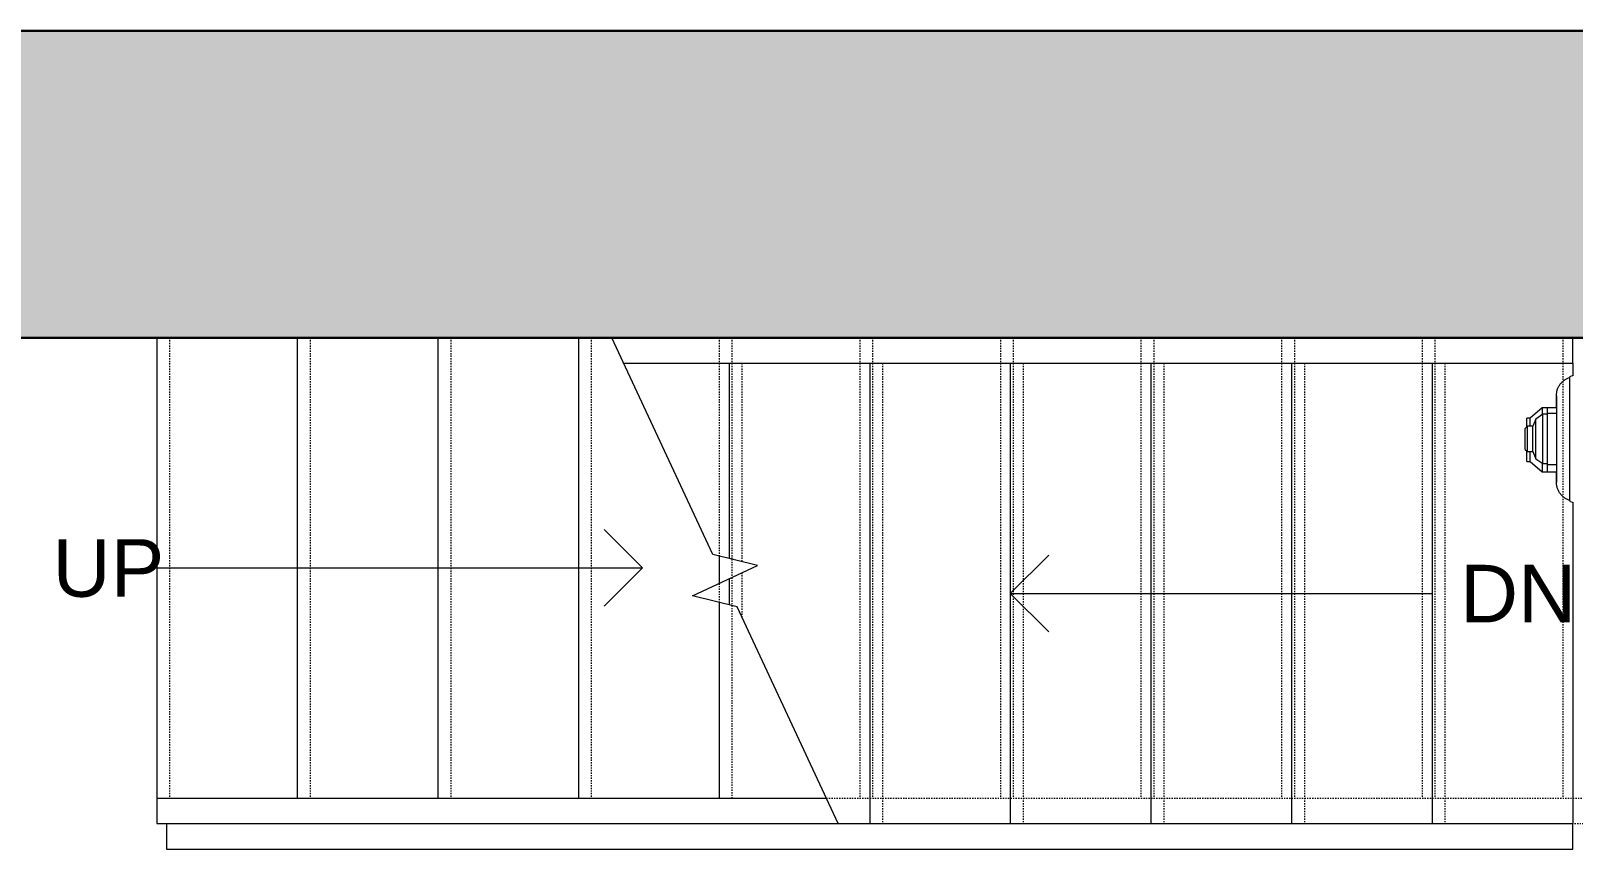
# Model space of a CAD drawing. Header units: inches. Extents: x -1176 to 1551, y -3558 to 978.
# Drawn here: x 92.4 to 213.1, y 774.5 to 838.5 of the extents above; entities that cross this region are included whole.
import ezdxf

# ---------------------------------------------------------------- set-up
doc = ezdxf.new("R2010")
doc.units = ezdxf.units.IN
doc.header["$MEASUREMENT"] = 0
doc.linetypes.add('Demolished', pattern=[0.1875, 0.125, -0.0625])
doc.linetypes.add('Overhead 1_16_', pattern=[0.101562, 0.0625, -0.039062])
for name, color, linetype, lineweight in [('A-GENM', 13, 'Demolished', 9), ('A-WALL', 113, 'Continuous', 18), ('A-WALL-PATT', 111, 'Continuous', 18), ('S-STRS', 31, 'Demolished', 9), ('S-STRS-ANNO', 31, 'Continuous', 9), ('S-STRS-IDEN', 31, 'Continuous', 9), ('S-STRS-MBND', 31, 'Continuous', 18)]:
    doc.layers.add(name, color=color, linetype=linetype, lineweight=lineweight)
doc.styles.add('Swis721 Lt BT', font='swissl.ttf', dxfattribs={"height": 4.5})

# ---------------------------------------------------------------- blocks, each defined once
blk = doc.blocks.new('Cast_Iron_Radiator_8182 - Cast_Iron_Radiator_8182-V67-1st Floor Demo')
at = {"layer": 'A-GENM', "linetype": 'Continuous'}
for p, q in [((13.75, 4.93), (13.71, 4.93)), ((13.79, 4.93), (13.75, 4.93)), ((13.97, 4.81), (13.94, 4.85)), ((13.97, 1), (13.97, 4.81)), ((15.7, 2.56), (15, 2.56)), ((16.11, 2.57), (15.7, 2.57)), ((15.7, 2.57), (15.7, 2.56)), ((15.7, 2.55), (15.7, 2.44)), ((15.7, 2.45), (15.7, 2.31)), ((17.06, 1.77), (16.11, 2.57)), ((16.11, 1.92), (16.11, 2.57)), ((15.7, 2), (14.93, 2)), ((15.7, 2.3), (15.7, 2.02)), ((15.7, 2), (15.7, -2)), ((16.07, 1.93), (15.7, 1.93)), ((16.62, 1.55), (16.07, 1.93)), ((16.07, 1.93), (16.07, -1.93)), ((16.85, 0.99), (16.62, 1.55)), ((16.62, 1.55), (16.62, -1.55)), ((17.31, 1.77), (17.06, 1.77)), ((17.06, 1.77), (17.06, 1.01)), ((17.31, 1.77), (17.31, 0.96)), ((13.97, -1), (13.97, 1)), ((15, -1), (15, 1)), ((17.27, 0.99), (16.85, 0.99)), ((16.85, 0.99), (16.85, -0.99)), ((17.45, 0.82), (17.27, 0.99)), ((17.27, 0.99), (17.27, -0.99)), ((17.45, 0.82), (17.45, -0.82)), ((13.97, -4.81), (13.97, -1)), ((16.62, -1.55), (16.85, -0.99)), ((16.85, -0.99), (17.27, -0.99)), ((17.06, -1.03), (17.06, -1.63)), ((17.27, -0.99), (17.45, -0.82)), ((17.31, -0.98), (17.31, -1.63)), ((14.93, -2), (15.7, -2)), ((15.7, -1.93), (16.07, -1.93)), ((15.7, -2.01), (15.7, -2.19)), ((15.7, -2.19), (15.7, -2.3)), ((15.7, -2.29), (15.7, -2.44)), ((16.07, -1.93), (16.62, -1.55)), ((16.11, -2.44), (17.06, -1.63)), ((16.11, -2.44), (16.11, -1.94)), ((17.06, -1.63), (17.31, -1.63)), ((15, -2.44), (15.7, -2.44)), ((15.7, -2.44), (16.11, -2.44)), ((13.94, -4.85), (13.97, -4.81)), ((13.71, -4.93), (13.75, -4.93)), ((13.75, -4.93), (13.79, -4.93))]:
    blk.add_line(p, q, dxfattribs=at)
at = {"layer": 'A-GENM', "linetype": 'Continuous', "flags": 128}
for points in [[(13.84, 4.93), (13.85, 4.92), (13.85, 4.92), (13.86, 4.92), (13.87, 4.91), (13.87, 4.91)], [(13.89, 4.9), (13.89, 4.9), (13.9, 4.9), (13.9, 4.89), (13.91, 4.89)], [(13.92, 4.88), (13.93, 4.87), (13.93, 4.87), (13.93, 4.86), (13.94, 4.85), (13.94, 4.85)], [(13.97, 4.81), (14.02, 4.79), (14.08, 4.77), (14.14, 4.74), (14.19, 4.72), (14.24, 4.69), (14.29, 4.66), (14.34, 4.62), (14.39, 4.59), (14.44, 4.55), (14.49, 4.51), (14.53, 4.47), (14.57, 4.43), (14.61, 4.39), (14.65, 4.34), (14.69, 4.3), (14.73, 4.25), (14.76, 4.2), (14.79, 4.15), (14.82, 4.1), (14.85, 4.04), (14.87, 3.99), (14.9, 3.93), (14.92, 3.88), (14.94, 3.82), (14.95, 3.76), (14.97, 3.7), (14.98, 3.64), (14.99, 3.58), (15, 3.52), (15, 3.47), (15, 3.41), (15, 3.38)], [(15, 1), (15, 1.1), (15, 1.19), (15, 1.29), (15, 1.38), (15, 1.47), (15, 1.57), (15, 1.66), (15, 1.75), (15, 1.84), (15, 1.93), (15, 2.02), (15, 2.1), (15, 2.18), (15, 2.27), (15, 2.35), (15, 2.42), (15, 2.5), (15, 2.57), (15, 2.64), (15, 2.71), (15, 2.77), (15, 2.84), (15, 2.9), (15, 2.95), (15, 3.01), (15, 3.06), (15, 3.1), (15, 3.15), (15, 3.18), (15, 3.22), (15, 3.25), (15, 3.28), (15, 3.31), (15, 3.33), (15, 3.35), (15, 3.36), (15, 3.37), (15, 3.38), (15, 3.38), (15, 3.38)], [(15, 3.38), (15, 3.38), (15, 3.38), (15, 3.37), (15, 3.35), (15, 3.34), (15, 3.31), (15, 3.29), (15, 3.26), (15, 3.23), (15, 3.19), (15, 3.16), (15, 3.11), (15, 3.07), (15, 3.02), (15, 2.97), (15, 2.91), (15, 2.85), (15, 2.79), (15, 2.73), (15, 2.66), (15, 2.59), (15, 2.56)], [(15, -3.38), (15, -3.38), (15, -3.38), (15, -3.37), (15, -3.35), (15, -3.34), (15, -3.31), (15, -3.29), (15, -3.26), (15, -3.23), (15, -3.19), (15, -3.16), (15, -3.11), (15, -3.07), (15, -3.02), (15, -2.97), (15, -2.91), (15, -2.85), (15, -2.79), (15, -2.73), (15, -2.66), (15, -2.59), (15, -2.52), (15, -2.44), (15, -2.37), (15, -2.29), (15, -2.21), (15, -2.12), (15, -2.04), (15, -1.95), (15, -1.86), (15, -1.77), (15, -1.68), (15, -1.59), (15, -1.5), (15, -1.41), (15, -1.31), (15, -1.22), (15, -1.12), (15, -1.03), (15, -1)], [(15, -3.38), (15, -3.44), (15, -3.5), (14.99, -3.56), (14.98, -3.62), (14.97, -3.68), (14.96, -3.74), (14.94, -3.8), (14.93, -3.85), (14.91, -3.91), (14.88, -3.97), (14.86, -4.02), (14.83, -4.08), (14.8, -4.13), (14.77, -4.18), (14.74, -4.23), (14.71, -4.28), (14.67, -4.33), (14.63, -4.37), (14.59, -4.42), (14.55, -4.46), (14.5, -4.5), (14.46, -4.54), (14.41, -4.58), (14.36, -4.61), (14.31, -4.65), (14.26, -4.68), (14.21, -4.71), (14.16, -4.73), (14.1, -4.76), (14.05, -4.78), (13.99, -4.8)], [(15, -2.44), (15, -2.5), (15, -2.57), (15, -2.64), (15, -2.71), (15, -2.77), (15, -2.84), (15, -2.9), (15, -2.95), (15, -3.01), (15, -3.06), (15, -3.1), (15, -3.15), (15, -3.18), (15, -3.22), (15, -3.25), (15, -3.28), (15, -3.31), (15, -3.33), (15, -3.35), (15, -3.36), (15, -3.37), (15, -3.38), (15, -3.38), (15, -3.38)], [(13.87, -4.91), (13.87, -4.92), (13.86, -4.92), (13.85, -4.92), (13.84, -4.92), (13.84, -4.93)], [(13.91, -4.89), (13.9, -4.89), (13.9, -4.9), (13.89, -4.9), (13.88, -4.9)], [(13.94, -4.85), (13.94, -4.85), (13.93, -4.86), (13.93, -4.87), (13.92, -4.87), (13.92, -4.88)]]:
    blk.add_lwpolyline(points, dxfattribs=at)

msp = doc.modelspace()

# ---------------------------------------------------------------- hatches: boundary and pattern name
at = {"layer": 'A-WALL-PATT', "lineweight": 9}
msp.add_hatch(color=7, dxfattribs=at).paths.add_polyline_path([(480.78, 814.52), (480.78, 838.52), (1.72, 838.52), (1.72, 814.52), (464.28, 814.52)], flags=0)

# ---------------------------------------------------------------- linework, layer by layer
at = {"layer": 'A-WALL', "color": 8, "lineweight": 30}
for p, q in [((1.72, 838.52), (480.78, 838.52)), ((18.22, 814.52), (464.28, 814.52))]:
    msp.add_line(p, q, dxfattribs=at)
at = {"layer": 'S-STRS', "linetype": 'Continuous'}
for p, q in [((102.28, 814.52), (102.28, 778.52)), ((113.28, 814.52), (113.28, 778.52)), ((124.28, 814.52), (124.28, 778.52)), ((135.28, 814.52), (135.28, 778.52)), ((213.06, 812.52), (213.06, 814.52)), ((138.82, 812.52), (147.06, 812.52)), ((147.06, 812.52), (158.06, 812.52)), ((147.06, 812.52), (147.06, 797.25)), ((158.06, 812.52), (169.06, 812.52)), ((158.06, 812.52), (158.06, 776.52)), ((169.06, 812.52), (180.06, 812.52)), ((169.06, 812.52), (169.06, 776.52)), ((180.06, 812.52), (191.06, 812.52)), ((180.06, 812.52), (180.06, 776.52)), ((191.06, 812.52), (202.06, 812.52)), ((191.06, 812.52), (191.06, 776.52)), ((202.06, 812.52), (213.06, 812.52)), ((202.06, 812.52), (202.06, 776.52)), ((213.06, 812.52), (213.06, 811.54)), ((213.06, 801.67), (213.06, 776.52)), ((146.28, 797.44), (146.28, 795.3)), ((147.06, 795.67), (147.06, 793.64)), ((146.28, 793.83), (146.28, 778.52)), ((102.28, 778.52), (102.28, 776.52)), ((102.28, 778.52), (113.28, 778.52)), ((113.28, 778.52), (124.28, 778.52)), ((124.28, 778.52), (135.28, 778.52)), ((135.28, 778.52), (146.28, 778.52)), ((146.28, 778.52), (154.67, 778.52)), ((102.28, 776.52), (155.6, 776.52)), ((103.06, 776.52), (103.06, 774.52)), ((155.6, 776.52), (158.06, 776.52)), ((158.06, 776.52), (169.06, 776.52)), ((169.06, 776.52), (180.06, 776.52)), ((180.06, 776.52), (191.06, 776.52)), ((191.06, 776.52), (202.06, 776.52)), ((202.06, 776.52), (213.06, 776.52)), ((213.06, 774.52), (213.06, 776.52)), ((103.06, 774.52), (213.06, 774.52))]:
    msp.add_line(p, q, dxfattribs=at)
at = {"layer": 'S-STRS', "linetype": 'Overhead 1_16_'}
for p, q in [((103.28, 814.52), (103.28, 778.52)), ((114.28, 814.52), (114.28, 778.52)), ((125.28, 814.52), (125.28, 778.52)), ((136.28, 814.52), (136.28, 778.52)), ((148.06, 812.52), (148.06, 797.01)), ((159.06, 812.52), (159.06, 776.52)), ((170.06, 812.52), (170.06, 776.52)), ((181.06, 812.52), (181.06, 776.52)), ((192.06, 812.52), (192.06, 776.52)), ((203.06, 812.52), (203.06, 776.52)), ((147.28, 797.2), (147.28, 795.77)), ((148.06, 796.14), (148.06, 792.7)), ((147.28, 793.58), (147.28, 778.52))]:
    msp.add_line(p, q, dxfattribs=at)
at = {"layer": 'S-STRS-ANNO'}
for p, q in [((140.28, 796.52), (137.28, 799.52)), ((169.06, 794.52), (172.06, 797.52)), ((102.28, 796.52), (113.28, 796.52)), ((113.28, 796.52), (124.28, 796.52)), ((124.28, 796.52), (135.28, 796.52)), ((135.28, 796.52), (140.28, 796.52)), ((140.28, 796.52), (137.28, 793.52)), ((169.06, 794.52), (180.06, 794.52)), ((169.06, 794.52), (172.06, 791.52)), ((180.06, 794.52), (191.06, 794.52)), ((191.06, 794.52), (202.06, 794.52))]:
    msp.add_line(p, q, dxfattribs=at)
at = {"layer": 'S-STRS-MBND', "lineweight": 9}
for p, q in [((145.79, 797.56), (137.88, 814.52)), ((149.29, 796.71), (145.79, 797.56)), ((144.19, 794.33), (149.29, 796.71)), ((147.69, 793.48), (144.19, 794.33)), ((155.6, 776.52), (147.69, 793.48))]:
    msp.add_line(p, q, dxfattribs=at)
at = {"layer": 'S-STRS-MBND', "linetype": 'Overhead 1_16_', "lineweight": 9}
for p, q in [((146.28, 814.52), (146.28, 797.44)), ((147.28, 814.52), (147.28, 797.2)), ((155.28, 814.52), (300.28, 814.52)), ((157.28, 814.52), (157.28, 778.52)), ((158.28, 814.52), (158.28, 778.52)), ((168.28, 814.52), (168.28, 778.52)), ((169.28, 814.52), (169.28, 778.52)), ((179.28, 814.52), (179.28, 778.52)), ((180.28, 814.52), (180.28, 778.52)), ((190.28, 814.52), (190.28, 778.52)), ((191.28, 814.52), (191.28, 778.52)), ((201.28, 814.52), (201.28, 778.52)), ((202.28, 814.52), (202.28, 778.52)), ((212.28, 814.52), (212.28, 778.52)), ((146.28, 795.3), (146.28, 793.83)), ((147.28, 795.77), (147.28, 793.58)), ((154.67, 778.52), (300.28, 778.52)), ((155.6, 776.52), (300.28, 776.52))]:
    msp.add_line(p, q, dxfattribs=at)

# ---------------------------------------------------------------- block references
at = {"layer": 'A-GENM', "linetype": 'Continuous', "rotation": 179.9934950690584}
msp.add_blockref('Cast_Iron_Radiator_8182 - Cast_Iron_Radiator_8182-V67-1st Floor Demo', (226.78, 806.6), dxfattribs=at)

# ---------------------------------------------------------------- texts
at = {"layer": 'S-STRS-IDEN', "char_height": 4.5, "attachment_point": 1, "line_spacing_factor": 1.005062, "style": 'Swis721 Lt BT'}
for s, insert, width in [('UP', (94.14, 798.76), 9.7692), ('DN', (204.24, 796.76), 10.5833)]:
    msp.add_mtext(s, dxfattribs=dict(at, insert=insert, width=width))

doc.saveas('drawing.dxf')
